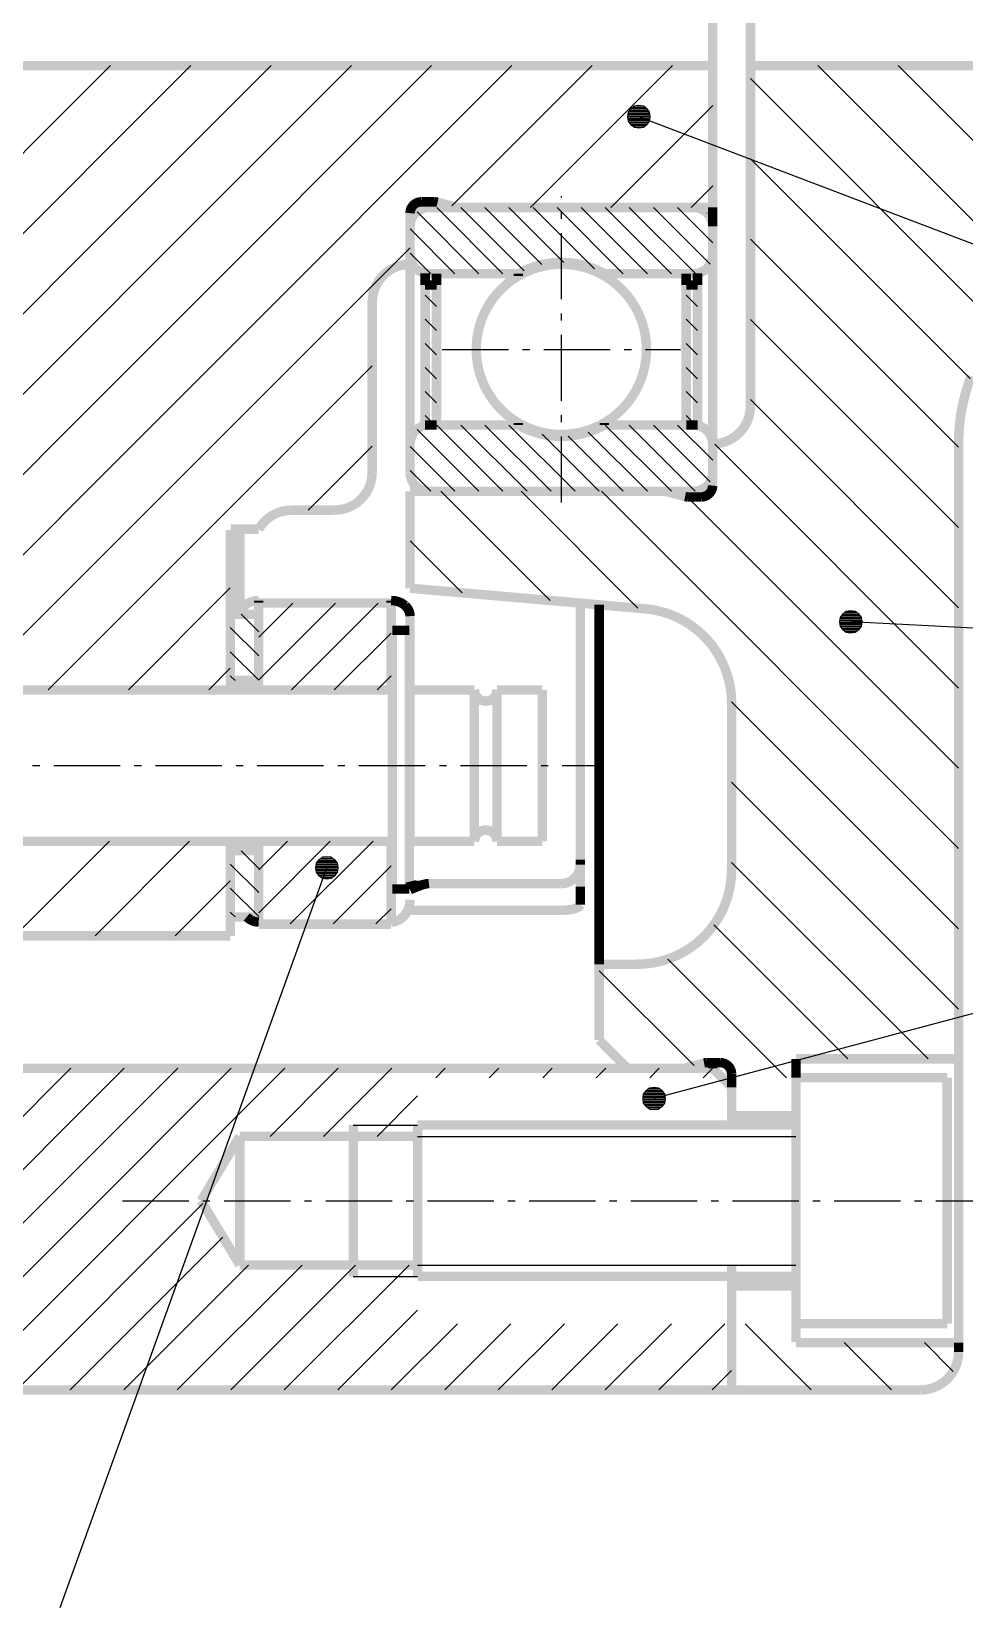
# Model space of a CAD drawing. Header units: millimetres. Extents: x 20 to 410, y 10 to 287.
# Drawn here: x 294 to 343.4, y 79.6 to 162.9 of the extents above; entities that cross this region are included whole.
import ezdxf

# ---------------------------------------------------------------- set-up
doc = ezdxf.new("R2010")
doc.units = ezdxf.units.MM
for name, color, linetype, lineweight in [('DUENN', 7, 'Continuous', 25), ('KANTEN', 7, 'Continuous', 50), ('MITTELLINIEN', 7, 'Continuous', 25)]:
    doc.layers.add(name, color=color, linetype=linetype, lineweight=lineweight)

msp = doc.modelspace()

# ---------------------------------------------------------------- linework, layer by layer
at = {"layer": 'DUENN', "lineweight": 13}
for p, q in [((325.554, 158.4), (326.746, 158.4)), ((325.554, 158.34), (326.746, 158.34)), ((325.562, 158.46), (326.738, 158.46)), ((325.562, 158.28), (326.738, 158.28)), ((325.57, 158.52), (326.73, 158.52)), ((325.578, 158.58), (326.722, 158.58)), ((325.608, 158.64), (326.692, 158.64)), ((325.654, 158.7), (326.646, 158.7)), ((325.7, 158.76), (326.6, 158.76)), ((325.759, 158.82), (326.541, 158.82)), ((325.838, 158.88), (326.462, 158.88)), ((325.927, 158.94), (326.373, 158.94)), ((325.57, 158.22), (326.73, 158.22)), ((325.578, 158.16), (326.722, 158.16)), ((325.608, 158.1), (326.692, 158.1)), ((325.654, 158.04), (326.646, 158.04)), ((325.7, 157.98), (326.6, 157.98)), ((325.759, 157.92), (326.541, 157.92)), ((325.838, 157.86), (326.462, 157.86)), ((325.927, 157.8), (326.373, 157.8)), ((336.754, 131.7), (337.946, 131.7)), ((336.754, 131.64), (337.946, 131.64)), ((336.762, 131.76), (337.938, 131.76)), ((336.77, 131.82), (337.93, 131.82)), ((336.778, 131.88), (337.922, 131.88)), ((336.808, 131.94), (337.892, 131.94)), ((336.854, 132), (337.846, 132)), ((336.9, 132.06), (337.8, 132.06)), ((336.959, 132.12), (337.741, 132.12)), ((337.038, 132.18), (337.662, 132.18)), ((337.127, 132.24), (337.573, 132.24)), ((336.762, 131.58), (337.938, 131.58)), ((336.77, 131.52), (337.93, 131.52)), ((336.778, 131.46), (337.922, 131.46)), ((336.808, 131.4), (337.892, 131.4)), ((336.854, 131.34), (337.846, 131.34)), ((336.9, 131.28), (337.8, 131.28)), ((336.959, 131.22), (337.741, 131.22)), ((337.038, 131.16), (337.662, 131.16)), ((337.127, 131.1), (337.573, 131.1)), ((309.338, 119.18), (309.962, 119.18)), ((309.427, 119.24), (309.873, 119.24)), ((309.054, 118.7), (310.246, 118.7)), ((309.054, 118.64), (310.246, 118.64)), ((309.062, 118.76), (310.238, 118.76)), ((309.062, 118.58), (310.238, 118.58)), ((309.07, 118.82), (310.23, 118.82)), ((309.07, 118.52), (310.23, 118.52)), ((309.078, 118.88), (310.222, 118.88)), ((309.078, 118.46), (310.222, 118.46)), ((309.108, 118.94), (310.192, 118.94)), ((309.108, 118.4), (310.192, 118.4)), ((309.154, 119), (310.146, 119)), ((309.154, 118.34), (310.146, 118.34)), ((309.2, 119.06), (310.1, 119.06)), ((309.259, 119.12), (310.041, 119.12)), ((309.2, 118.28), (310.1, 118.28)), ((309.259, 118.22), (310.041, 118.22)), ((309.338, 118.16), (309.962, 118.16)), ((309.427, 118.1), (309.873, 118.1)), ((326.378, 106.68), (327.522, 106.68)), ((326.408, 106.74), (327.492, 106.74)), ((326.454, 106.8), (327.446, 106.8)), ((326.5, 106.86), (327.4, 106.86)), ((326.559, 106.92), (327.341, 106.92)), ((326.638, 106.98), (327.262, 106.98)), ((326.727, 107.04), (327.173, 107.04)), ((326.354, 106.5), (327.546, 106.5)), ((326.354, 106.44), (327.546, 106.44)), ((326.362, 106.56), (327.538, 106.56)), ((326.362, 106.38), (327.538, 106.38)), ((326.37, 106.62), (327.53, 106.62)), ((326.37, 106.32), (327.53, 106.32)), ((326.378, 106.26), (327.522, 106.26)), ((326.408, 106.2), (327.492, 106.2)), ((326.454, 106.14), (327.446, 106.14)), ((326.5, 106.08), (327.4, 106.08)), ((326.559, 106.02), (327.341, 106.02)), ((326.638, 105.96), (327.262, 105.96)), ((326.727, 105.9), (327.173, 105.9))]:
    msp.add_line(p, q, dxfattribs=at)
at = {"layer": 'DUENN', "lineweight": 25}
for points in [[(280.05, 142.899), (298.221, 161.07)], [(280.201, 138.808), (302.464, 161.07)], [(283.207, 137.57), (306.707, 161.07)], [(286.449, 136.57), (310.949, 161.07)], [(287.55, 129.185), (319.435, 161.07)], [(287.55, 133.428), (315.192, 161.07)], [(316.256, 153.649), (323.677, 161.07)], [(320.42, 153.57), (327.92, 161.07)], [(347.373, 149.302), (335.605, 161.07)], [(350.249, 150.669), (339.848, 161.07)], [(345.186, 147.246), (332.047, 160.385)], [(324.662, 153.57), (330.05, 158.958)], [(354.75, 147.47), (326.15, 158.37)], [(343.666, 144.524), (332.047, 156.142)], [(328.905, 153.57), (330.05, 154.715)], [(317.688, 150.07), (314.421, 153.337)], [(318.961, 150.07), (315.461, 153.57)], [(320.079, 150.225), (316.734, 153.57)], [(321.024, 150.553), (318.007, 153.57)], [(322.182, 150.668), (319.279, 153.57)], [(323.8, 150.322), (320.552, 153.57)], [(325.325, 150.07), (321.825, 153.57)], [(326.598, 150.07), (323.098, 153.57)], [(327.871, 150.07), (324.371, 153.57)], [(329.139, 150.075), (325.643, 153.57)], [(329.913, 150.573), (326.916, 153.57)], [(330.05, 151.709), (328.189, 153.57)], [(329.766, 153.266), (329.746, 153.285)], [(316.415, 150.07), (314.05, 152.435)], [(343.05, 140.897), (332.047, 151.9)], [(290.677, 128.07), (314.05, 151.443)], [(315.142, 150.071), (314.05, 151.163)], [(315.45, 148.333), (314.85, 148.933)], [(329.25, 148.333), (328.65, 148.933)], [(315.45, 147.06), (314.85, 147.66)], [(329.25, 147.06), (328.65, 147.66)], [(343.05, 136.654), (332.047, 147.657)], [(315.45, 145.787), (314.85, 146.387)], [(329.25, 145.787), (328.65, 146.387)], [(294.92, 128.07), (312.05, 145.2)], [(315.45, 144.514), (314.85, 145.114)], [(329.25, 144.514), (328.65, 145.114)], [(315.45, 143.242), (314.85, 143.842)], [(329.25, 143.242), (328.65, 143.842)], [(343.05, 132.412), (332.047, 143.415)], [(315.349, 142.07), (314.85, 142.569)], [(329.149, 142.07), (328.65, 142.569)], [(317.688, 138.57), (314.421, 141.838)], [(318.961, 138.57), (315.461, 142.07)], [(320.234, 138.57), (316.734, 142.07)], [(321.507, 138.57), (318.007, 142.07)], [(322.779, 138.57), (319.279, 142.07)], [(326.598, 138.57), (323.472, 141.696)], [(327.871, 138.57), (324.374, 142.067)], [(329.133, 138.58), (325.643, 142.07)], [(329.913, 139.073), (326.916, 142.07)], [(330.05, 140.209), (328.189, 142.07)], [(308.662, 137.57), (312.05, 140.958)], [(316.415, 138.57), (314.05, 140.935)], [(324.052, 138.57), (321.038, 141.584)], [(325.325, 138.57), (322.41, 141.485)], [(343.05, 128.169), (330.166, 141.053)], [(315.142, 138.571), (314.05, 139.663)], [(321.451, 132.797), (315.679, 138.57)], [(326.101, 132.391), (319.921, 138.57)], [(343.05, 119.684), (324.164, 138.57)], [(343.05, 123.926), (328.694, 138.282)], [(316.802, 133.204), (314.05, 135.956)], [(299.162, 128.07), (304.55, 133.458)], [(306.05, 128.603), (310.111, 132.663)], [(306.05, 130.865), (307.848, 132.663)], [(307.78, 128.07), (312.374, 132.663)], [(306.05, 131.137), (305.117, 132.07)], [(354.75, 130.77), (337.35, 131.67)], [(306.05, 129.864), (304.55, 131.364)], [(310.043, 128.07), (313.05, 131.077)], [(306.05, 128.591), (304.55, 130.091)], [(303.405, 128.07), (304.55, 129.215)], [(304.798, 128.57), (304.55, 128.818)], [(312.306, 128.07), (313.05, 128.814)], [(343.05, 115.441), (331.048, 127.443)], [(343.05, 111.199), (331.05, 123.199)], [(293.154, 115.07), (298.154, 120.07)], [(297.397, 115.07), (302.397, 120.07)], [(306.05, 116.289), (309.831, 120.07)], [(306.05, 118.552), (307.568, 120.07)], [(307.722, 115.698), (312.094, 120.07)], [(306.05, 118.637), (305.117, 119.57)], [(295.55, 79.57), (309.65, 118.67)], [(306.05, 117.364), (304.55, 118.864)], [(309.985, 115.698), (313.05, 118.764)], [(341.436, 108.57), (331.05, 118.956)], [(301.639, 115.07), (304.55, 117.981)], [(306.05, 116.091), (304.55, 117.591)], [(304.798, 116.07), (304.55, 116.318)], [(312.247, 115.698), (313.05, 116.501)], [(337.193, 108.57), (330.11, 115.654)], [(354.75, 113.87), (326.95, 106.47)], [(333.951, 107.57), (327.678, 113.843)], [(329.069, 108.209), (324.05, 113.228)], [(281.942, 91.07), (298.942, 108.07)], [(284.771, 91.07), (301.771, 108.07)], [(287.599, 91.07), (304.599, 108.07)], [(289.061, 101.018), (296.114, 108.07)], [(290.428, 91.07), (307.428, 108.07)], [(306.656, 104.47), (310.256, 108.07)], [(309.484, 104.47), (313.084, 108.07)], [(315.413, 107.57), (315.913, 108.07)], [(318.241, 107.57), (318.741, 108.07)], [(321.07, 107.57), (321.57, 108.07)], [(323.898, 107.57), (324.398, 108.07)], [(326.727, 107.57), (327.227, 108.07)], [(329.555, 107.57), (330.048, 108.063)], [(312.313, 104.47), (314.45, 106.607)], [(311.05, 105.07), (314.45, 105.07)], [(314.45, 104.47), (334.45, 104.47)], [(293.256, 91.07), (303.1, 100.915)], [(296.084, 91.07), (304.162, 99.148)], [(298.913, 91.07), (305.513, 97.67)], [(301.741, 91.07), (308.341, 97.67)], [(304.57, 91.07), (311.17, 97.67)], [(307.398, 91.07), (313.998, 97.67)], [(314.45, 97.67), (334.45, 97.67)], [(311.05, 97.07), (314.45, 97.07)], [(310.227, 91.07), (314.45, 95.293)], [(313.055, 91.07), (316.555, 94.57)], [(315.883, 91.07), (319.383, 94.57)], [(318.712, 91.07), (322.212, 94.57)], [(321.54, 91.07), (325.04, 94.57)], [(324.369, 91.07), (327.869, 94.57)], [(327.197, 91.07), (330.697, 94.57)], [(335.264, 91.07), (331.764, 94.57)], [(339.507, 91.07), (337.007, 93.57)], [(342.768, 92.052), (341.25, 93.57)], [(330.025, 91.07), (331.05, 92.095)]]:
    msp.add_lwpolyline(points, dxfattribs=at)
at = {"layer": 'DUENN', "lineweight": 13}
for points in [[(326.15, 157.77), (325.915, 157.802), (325.726, 157.946), (325.582, 158.135), (325.55, 158.37), (325.582, 158.605), (325.726, 158.794), (325.915, 158.938), (326.15, 158.97), (326.385, 158.938), (326.574, 158.794), (326.718, 158.605), (326.75, 158.37), (326.718, 158.135), (326.574, 157.946), (326.385, 157.802), (326.15, 157.77)], [(337.35, 131.07), (337.115, 131.102), (336.926, 131.246), (336.782, 131.435), (336.75, 131.67), (336.782, 131.905), (336.926, 132.094), (337.115, 132.238), (337.35, 132.27), (337.585, 132.238), (337.774, 132.094), (337.918, 131.905), (337.95, 131.67), (337.918, 131.435), (337.774, 131.246), (337.585, 131.102), (337.35, 131.07)], [(309.65, 118.07), (309.415, 118.102), (309.226, 118.246), (309.082, 118.435), (309.05, 118.67), (309.082, 118.905), (309.226, 119.094), (309.415, 119.238), (309.65, 119.27), (309.885, 119.238), (310.074, 119.094), (310.218, 118.905), (310.25, 118.67), (310.218, 118.435), (310.074, 118.246), (309.885, 118.102), (309.65, 118.07)], [(326.95, 105.87), (326.715, 105.902), (326.526, 106.046), (326.382, 106.235), (326.35, 106.47), (326.382, 106.705), (326.526, 106.894), (326.715, 107.038), (326.95, 107.07), (327.185, 107.038), (327.374, 106.894), (327.518, 106.705), (327.55, 106.47), (327.518, 106.235), (327.374, 106.046), (327.185, 105.902), (326.95, 105.87)]]:
    msp.add_lwpolyline(points, close=True, dxfattribs=at)
at = {"layer": 'KANTEN', "lineweight": 50, "const_width": 0.5}
for points in [[(330.05, 172.07), (330.05, 161.07)], [(332.047, 161.07), (332.047, 172.07)], [(330.05, 161.07), (289.55, 161.07), (249.05, 161.07)], [(330.05, 161.07), (330.05, 157.32), (330.05, 153.57)], [(332.047, 161.07), (359.049, 161.07), (386.05, 161.07)], [(332.047, 152.07), (332.047, 161.07)], [(314.05, 153.27), (314.062, 153.387), (314.096, 153.5), (314.151, 153.603), (314.226, 153.694), (314.317, 153.769), (314.42, 153.824), (314.533, 153.858), (314.65, 153.87)], [(315.351, 153.87), (315.001, 153.87), (314.65, 153.87)], [(315.351, 153.87), (315.43, 153.865), (315.507, 153.85)], [(314.05, 152.57), (314.069, 152.765), (314.126, 152.953), (314.219, 153.126), (314.343, 153.277), (314.494, 153.401), (314.667, 153.494), (314.855, 153.551), (315.05, 153.57)], [(314.05, 153.27), (314.05, 151.92), (314.05, 150.57)], [(329.05, 153.57), (322.05, 153.57), (315.05, 153.57)], [(315.507, 153.85), (316.028, 153.71), (316.55, 153.57)], [(330.05, 153.57), (323.3, 153.57), (316.55, 153.57)], [(330.05, 152.57), (330.031, 152.765), (329.974, 152.953), (329.881, 153.126), (329.757, 153.277), (329.606, 153.401), (329.433, 153.494), (329.245, 153.551), (329.05, 153.57)], [(330.05, 152.57), (330.05, 153.57)], [(330.05, 141.07), (330.05, 153.57)], [(314.05, 151.07), (314.05, 151.82), (314.05, 152.57)], [(330.05, 151.07), (330.05, 151.82), (330.05, 152.57)], [(332.047, 143.07), (332.047, 152.07)], [(312.05, 148.57), (312.075, 148.883), (312.148, 149.188), (312.268, 149.478), (312.432, 149.746), (312.636, 149.984), (312.874, 150.188), (313.142, 150.352), (313.432, 150.472), (313.737, 150.545), (314.05, 150.57)], [(315.05, 150.07), (314.855, 150.089), (314.667, 150.146), (314.494, 150.239), (314.343, 150.363), (314.219, 150.514), (314.126, 150.687), (314.069, 150.875), (314.05, 151.07)], [(314.05, 141.07), (314.05, 150.57)], [(322.05, 150.57), (321.749, 150.56), (321.45, 150.53), (321.154, 150.48), (320.861, 150.41), (320.574, 150.321), (320.293, 150.213), (320.02, 150.086), (319.757, 149.942), (319.503, 149.78), (319.261, 149.602), (319.031, 149.407), (318.815, 149.198), (318.614, 148.975), (318.427, 148.739), (318.257, 148.491), (318.104, 148.233), (317.968, 147.964), (317.851, 147.687), (317.752, 147.403), (317.673, 147.113), (317.613, 146.818), (317.573, 146.52), (317.553, 146.22), (317.553, 145.92), (317.573, 145.62), (317.613, 145.322), (317.673, 145.027), (317.752, 144.737), (317.851, 144.453), (317.968, 144.176), (318.104, 143.907), (318.257, 143.649), (318.427, 143.401), (318.614, 143.165), (318.815, 142.942), (319.031, 142.733), (319.261, 142.538), (319.503, 142.36), (319.757, 142.198), (320.02, 142.054), (320.293, 141.927), (320.574, 141.819), (320.861, 141.73), (321.154, 141.66), (321.45, 141.61), (321.749, 141.58), (322.05, 141.57)], [(319.778, 150.07), (320.059, 150.217), (320.349, 150.344), (320.647, 150.451), (320.952, 150.537), (321.262, 150.602), (321.576, 150.645), (321.892, 150.667), (322.208, 150.667), (322.524, 150.645), (322.838, 150.602), (323.148, 150.537), (323.453, 150.451), (323.751, 150.344), (324.041, 150.217), (324.322, 150.07)], [(322.05, 141.57), (322.351, 141.58), (322.65, 141.61), (322.946, 141.66), (323.239, 141.73), (323.526, 141.819), (323.807, 141.927), (324.08, 142.054), (324.343, 142.198), (324.597, 142.36), (324.839, 142.538), (325.069, 142.733), (325.285, 142.942), (325.486, 143.165), (325.673, 143.401), (325.843, 143.649), (325.996, 143.907), (326.132, 144.176), (326.249, 144.453), (326.348, 144.737), (326.427, 145.027), (326.487, 145.322), (326.527, 145.62), (326.547, 145.92), (326.547, 146.22), (326.527, 146.52), (326.487, 146.818), (326.427, 147.113), (326.348, 147.403), (326.249, 147.687), (326.132, 147.964), (325.996, 148.233), (325.843, 148.491), (325.673, 148.739), (325.486, 148.975), (325.285, 149.198), (325.069, 149.407), (324.839, 149.602), (324.597, 149.78), (324.343, 149.942), (324.08, 150.086), (323.807, 150.213), (323.526, 150.321), (323.239, 150.41), (322.946, 150.48), (322.65, 150.53), (322.351, 150.56), (322.05, 150.57)], [(330.05, 151.07), (330.031, 150.875), (329.974, 150.687), (329.881, 150.514), (329.757, 150.363), (329.606, 150.239), (329.433, 150.146), (329.245, 150.089), (329.05, 150.07)], [(314.85, 149.47), (314.85, 150.09)], [(319.778, 150.07), (317.414, 150.07), (315.05, 150.07)], [(315.45, 149.47), (315.45, 150.07)], [(319.778, 150.07), (319.778, 149.955)], [(329.05, 150.07), (326.686, 150.07), (324.322, 150.07)], [(328.65, 149.47), (328.65, 150.07)], [(329.25, 149.47), (329.25, 150.09)], [(314.85, 142.07), (314.85, 145.77), (314.85, 149.47)], [(315.45, 149.47), (315.15, 149.47), (314.85, 149.47)], [(315.45, 142.07), (315.45, 145.77), (315.45, 149.47)], [(328.65, 142.07), (328.65, 145.77), (328.65, 149.47)], [(329.25, 149.47), (328.95, 149.47), (328.65, 149.47)], [(329.25, 142.07), (329.25, 145.77), (329.25, 149.47)], [(312.05, 148.57), (312.05, 144.07), (312.05, 139.57)], [(343.713, 144.651), (343.608, 144.365), (343.512, 144.075), (343.425, 143.783), (343.347, 143.488), (343.277, 143.19), (343.217, 142.891), (343.166, 142.59), (343.124, 142.288), (343.092, 141.984), (343.069, 141.68), (343.055, 141.375), (343.05, 141.07)], [(332.047, 143.07), (332.023, 142.757), (331.949, 142.452), (331.829, 142.162), (331.665, 141.894), (331.461, 141.656), (331.223, 141.452), (330.955, 141.288), (330.665, 141.168), (330.36, 141.095), (330.047, 141.07)], [(314.05, 141.07), (314.069, 141.265), (314.126, 141.453), (314.219, 141.626), (314.343, 141.777), (314.494, 141.901), (314.667, 141.994), (314.855, 142.051), (315.05, 142.07)], [(315.45, 142.07), (315.15, 142.07), (314.85, 142.07)], [(319.778, 142.07), (317.414, 142.07), (315.05, 142.07)], [(319.778, 142.185), (319.778, 142.07)], [(322.05, 141.47), (321.753, 141.48), (321.458, 141.508), (321.165, 141.556), (320.875, 141.623), (320.591, 141.708), (320.312, 141.811), (320.041, 141.932), (319.778, 142.07)], [(324.322, 142.07), (324.059, 141.932), (323.788, 141.811), (323.509, 141.708), (323.225, 141.623), (322.935, 141.556), (322.642, 141.508), (322.347, 141.48), (322.05, 141.47)], [(324.322, 142.07), (324.322, 142.185)], [(329.05, 142.07), (326.686, 142.07), (324.322, 142.07)], [(329.25, 142.07), (328.95, 142.07), (328.65, 142.07)], [(330.05, 141.07), (330.031, 141.265), (329.974, 141.453), (329.881, 141.626), (329.757, 141.777), (329.606, 141.901), (329.433, 141.994), (329.245, 142.051), (329.05, 142.07)], [(314.05, 139.57), (314.05, 140.32), (314.05, 141.07)], [(330.047, 138.87), (330.047, 139.97), (330.047, 141.07)], [(330.05, 139.57), (330.05, 140.32), (330.05, 141.07)], [(343.05, 141.07), (343.05, 124.82), (343.05, 108.57)], [(312.05, 139.57), (312.025, 139.257), (311.952, 138.952), (311.832, 138.662), (311.668, 138.394), (311.464, 138.156), (311.226, 137.952), (310.958, 137.788), (310.668, 137.668), (310.363, 137.595), (310.05, 137.57)], [(315.05, 138.57), (314.855, 138.589), (314.667, 138.646), (314.494, 138.739), (314.343, 138.863), (314.219, 139.014), (314.126, 139.187), (314.069, 139.375), (314.05, 139.57)], [(330.05, 139.57), (330.031, 139.375), (329.974, 139.187), (329.881, 139.014), (329.757, 138.863), (329.606, 138.739), (329.433, 138.646), (329.245, 138.589), (329.05, 138.57)], [(330.047, 138.87), (330.036, 138.753), (330.002, 138.64), (329.946, 138.537), (329.871, 138.446), (329.781, 138.371), (329.677, 138.316), (329.564, 138.282), (329.447, 138.27)], [(314.05, 138.57), (320.799, 138.57), (327.547, 138.57)], [(314.05, 133.445), (314.05, 136.007), (314.05, 138.57)], [(329.05, 138.57), (322.05, 138.57), (315.05, 138.57)], [(327.547, 138.57), (328.069, 138.43), (328.591, 138.29)], [(328.746, 138.27), (328.667, 138.275), (328.591, 138.29)], [(328.746, 138.27), (329.096, 138.27), (329.447, 138.27)], [(306.05, 136.57), (306.195, 136.788), (306.368, 136.984), (306.565, 137.157), (306.782, 137.302), (307.017, 137.418), (307.264, 137.502), (307.521, 137.553), (307.782, 137.57)], [(310.05, 137.57), (308.916, 137.57), (307.782, 137.57)], [(304.55, 136.523), (304.55, 132.32), (304.55, 128.07)], [(306.05, 136.57), (305.3, 136.57), (304.57, 136.57)], [(305.05, 132.07), (305.05, 136.57)], [(314.05, 133.445), (320.268, 132.901), (326.486, 132.357)], [(306.05, 132.794), (305.895, 132.784), (305.742, 132.755), (305.594, 132.705), (305.456, 132.635), (305.329, 132.545), (305.22, 132.434), (305.134, 132.304), (305.076, 132.16)], [(306.05, 132.68), (306.05, 132.794)], [(313.05, 132.663), (309.55, 132.663), (306.05, 132.663)], [(306.05, 132.663), (306.05, 130.367), (306.05, 128.07)], [(313.05, 132.794), (313.05, 132.68)], [(313.785, 132.532), (313.707, 132.594), (313.623, 132.648), (313.534, 132.693), (313.442, 132.729), (313.346, 132.758), (313.249, 132.778), (313.15, 132.79), (313.05, 132.794)], [(313.05, 128.07), (313.05, 130.367), (313.05, 132.663)], [(314.05, 131.969), (314.046, 132.049), (314.032, 132.128), (314.01, 132.205), (313.979, 132.279), (313.94, 132.349), (313.895, 132.415), (313.785, 132.532)], [(323.05, 132.657), (323.05, 125.206)], [(324.05, 132.268), (324.05, 132.57)], [(324.05, 131.967), (324.05, 132.268)], [(326.486, 132.357), (326.793, 132.32), (327.097, 132.265), (327.397, 132.191), (327.692, 132.099), (327.98, 131.988), (328.261, 131.86), (328.534, 131.715), (328.798, 131.553), (329.05, 131.376), (329.292, 131.183), (329.521, 130.975), (329.736, 130.754), (329.938, 130.52), (330.125, 130.274), (330.296, 130.016), (330.451, 129.749), (330.589, 129.473), (330.71, 129.188), (330.813, 128.897), (330.898, 128.6), (330.964, 128.298), (331.012, 127.992), (331.04, 127.685), (331.05, 127.376)], [(306.05, 132.07), (305.3, 132.07), (304.55, 132.07)], [(304.55, 128.57), (304.55, 130.32), (304.55, 132.07)], [(306.05, 128.57), (306.05, 130.32), (306.05, 132.07)], [(314.05, 131.969), (314.05, 128.07)], [(324.05, 131.665), (324.05, 131.967)], [(324.05, 131.364), (324.05, 131.665)], [(313.11, 117.543), (313.11, 131.22)], [(314.01, 131.22), (313.56, 131.22), (313.11, 131.22)], [(314.01, 131.22), (314.01, 117.543)], [(324.05, 131.062), (324.05, 131.364)], [(324.05, 130.76), (324.05, 131.062)], [(324.05, 130.459), (324.05, 130.76)], [(324.05, 130.157), (324.05, 130.459)], [(324.05, 129.856), (324.05, 130.157)], [(324.05, 129.554), (324.05, 129.856)], [(324.05, 129.253), (324.05, 129.554)], [(324.05, 128.951), (324.05, 129.253)], [(324.05, 128.649), (324.05, 128.951)], [(296.05, 128.07), (278.99, 128.07)], [(304.55, 128.07), (296.05, 128.07), (287.55, 128.07)], [(313.11, 128.07), (296.05, 128.07)], [(306.05, 128.57), (305.3, 128.57), (304.55, 128.57)], [(306.05, 128.07), (309.55, 128.07), (313.05, 128.07)], [(314.05, 120.07), (314.05, 128.07)], [(317.45, 128.07), (315.75, 128.07), (314.05, 128.07)], [(317.45, 128.07), (317.45, 120.07)], [(318.65, 128.07), (318.604, 127.84), (318.474, 127.646), (318.28, 127.516), (318.05, 127.47), (317.82, 127.516), (317.626, 127.646), (317.496, 127.84), (317.45, 128.07)], [(318.65, 128.07), (318.65, 120.07)], [(321.05, 128.07), (319.85, 128.07), (318.65, 128.07)], [(321.05, 128.07), (321.05, 120.07)], [(324.05, 128.348), (324.05, 128.649)], [(324.05, 128.046), (324.05, 128.348)], [(324.05, 127.745), (324.05, 128.046)], [(324.05, 127.443), (324.05, 127.745)], [(324.05, 127.141), (324.05, 127.443)], [(331.05, 118.57), (331.05, 122.973), (331.05, 127.376)], [(324.05, 126.84), (324.05, 127.141)], [(324.05, 126.538), (324.05, 126.84)], [(324.05, 126.237), (324.05, 126.538)], [(324.05, 125.935), (324.05, 126.237)], [(324.05, 125.633), (324.05, 125.935)], [(324.05, 125.332), (324.05, 125.633)], [(323.05, 125.206), (323.05, 118.832)], [(324.05, 125.03), (324.05, 125.332)], [(324.05, 124.729), (324.05, 125.03)], [(324.05, 124.427), (324.05, 124.729)], [(324.05, 124.126), (324.05, 124.427)], [(324.05, 123.824), (324.05, 124.126)], [(324.05, 123.522), (324.05, 123.824)], [(324.05, 123.221), (324.05, 123.522)], [(324.05, 122.919), (324.05, 123.221)], [(324.05, 122.618), (324.05, 122.919)], [(324.05, 122.316), (324.05, 122.618)], [(324.05, 122.014), (324.05, 122.316)], [(324.05, 121.713), (324.05, 122.014)], [(324.05, 121.411), (324.05, 121.713)], [(324.05, 121.11), (324.05, 121.411)], [(318.65, 120.07), (318.604, 120.3), (318.474, 120.494), (318.28, 120.624), (318.05, 120.67), (317.82, 120.624), (317.626, 120.494), (317.496, 120.3), (317.45, 120.07)], [(324.05, 120.808), (324.05, 121.11)], [(324.05, 120.507), (324.05, 120.808)], [(278.99, 120.07), (296.05, 120.07)], [(304.55, 120.07), (296.05, 120.07), (287.55, 120.07)], [(296.05, 120.07), (313.11, 120.07)], [(304.55, 120.07), (304.55, 117.57), (304.55, 115.07)], [(306.05, 120.07), (306.05, 117.884), (306.05, 115.698)], [(306.05, 120.07), (309.55, 120.07), (313.05, 120.07)], [(313.05, 115.698), (313.05, 117.884), (313.05, 120.07)], [(314.05, 120.07), (315.75, 120.07), (317.45, 120.07)], [(318.65, 120.07), (319.85, 120.07), (321.05, 120.07)], [(324.05, 120.205), (324.05, 120.507)], [(324.05, 119.903), (324.05, 120.205)], [(324.05, 119.602), (324.05, 119.903)], [(304.55, 116.07), (304.55, 117.82), (304.55, 119.57)], [(306.05, 119.57), (305.3, 119.57), (304.55, 119.57)], [(306.05, 116.07), (306.05, 117.82), (306.05, 119.57)], [(323.05, 119.011), (323.05, 119.09)], [(323.05, 119.09), (323.05, 117.678)], [(323.05, 118.957), (323.05, 119.011)], [(323.05, 118.832), (323.05, 118.957)], [(324.05, 119.3), (324.05, 119.602)], [(324.05, 118.999), (324.05, 119.3)], [(324.05, 118.697), (324.05, 118.999)], [(322.05, 117.832), (322.245, 117.851), (322.433, 117.908), (322.606, 118), (322.757, 118.125), (322.881, 118.276), (322.974, 118.449), (323.031, 118.637), (323.05, 118.832)], [(323.05, 118.228), (323.05, 117.55), (323.05, 116.871)], [(324.05, 118.395), (324.05, 118.697)], [(324.05, 118.094), (324.05, 118.395)], [(324.05, 117.792), (324.05, 118.094)], [(331.05, 118.57), (331.041, 118.268), (331.014, 117.967), (330.968, 117.669), (330.905, 117.373), (330.824, 117.082), (330.725, 116.797), (330.609, 116.518), (330.477, 116.246), (330.329, 115.983), (330.165, 115.73), (329.986, 115.486), (329.793, 115.254), (329.586, 115.034), (329.366, 114.827), (329.134, 114.634), (328.89, 114.455), (328.637, 114.291), (328.374, 114.143), (328.102, 114.011), (327.823, 113.895), (327.538, 113.796), (327.247, 113.715), (326.951, 113.652), (326.653, 113.606), (326.352, 113.579), (326.05, 113.57)], [(314.01, 117.543), (313.56, 117.543), (313.11, 117.543)], [(314.01, 117.543), (313.56, 117.543), (313.11, 117.543)], [(314.05, 117.937), (314.058, 117.904), (314.101, 117.851), (314.157, 117.811), (314.25, 117.767)], [(314.704, 117.77), (314.293, 117.612), (314.05, 117.506)], [(314.25, 117.767), (314.362, 117.737), (314.477, 117.728), (314.593, 117.739), (314.704, 117.77)], [(315.05, 117.832), (314.875, 117.816), (314.705, 117.77)], [(322.05, 117.832), (318.55, 117.832), (315.05, 117.832)], [(323.05, 117.678), (323.05, 117.2), (323.05, 116.722)], [(324.05, 117.491), (324.05, 117.792)], [(324.05, 117.189), (324.05, 117.491)], [(313.05, 115.8), (313.262, 115.827), (313.46, 115.905), (313.636, 116.026), (313.784, 116.181), (313.899, 116.36), (313.983, 116.557), (314.034, 116.765), (314.05, 116.978)], [(322.05, 116.421), (317.99, 116.421), (313.929, 116.421)], [(323.05, 116.722), (322.98, 116.61), (322.86, 116.544), (322.73, 116.5), (322.596, 116.469), (322.461, 116.447), (322.324, 116.432), (322.05, 116.421)], [(324.05, 116.887), (324.05, 117.189)], [(324.05, 116.586), (324.05, 116.887)], [(324.05, 116.284), (324.05, 116.586)], [(306.05, 116.07), (305.3, 116.07), (304.55, 116.07)], [(305.416, 116.07), (305.552, 115.958), (305.628, 115.912), (305.707, 115.873), (305.789, 115.841), (305.875, 115.818), (305.962, 115.805), (306.05, 115.8)], [(313.05, 115.698), (309.55, 115.698), (306.05, 115.698)], [(313.05, 115.681), (309.55, 115.681), (306.05, 115.681)], [(324.05, 115.983), (324.05, 116.284)], [(324.05, 115.681), (324.05, 115.983)], [(324.05, 115.38), (324.05, 115.681)], [(287.55, 115.07), (296.05, 115.07), (304.55, 115.07)], [(324.05, 115.078), (324.05, 115.38)], [(324.05, 114.776), (324.05, 115.078)], [(324.05, 114.475), (324.05, 114.776)], [(324.05, 114.173), (324.05, 114.475)], [(324.05, 113.872), (324.05, 114.173)], [(324.05, 113.57), (324.05, 113.872)], [(324.05, 113.57), (325.05, 113.57), (326.05, 113.57)], [(324.05, 109.57), (324.05, 111.57), (324.05, 113.57)], [(324.05, 109.57), (324.8, 108.82), (325.55, 108.07)], [(330.05, 108.07), (296.05, 108.07), (262.05, 108.07)], [(325.55, 108.07), (327.05, 108.07)], [(327.05, 108.07), (328.55, 108.07)], [(329.593, 108.35), (329.072, 108.21), (328.55, 108.07)], [(329.593, 108.35), (329.67, 108.365), (329.749, 108.37)], [(329.749, 108.37), (330.099, 108.37), (330.45, 108.37)], [(330.05, 108.07), (330.05, 108.37)], [(330.05, 108.07), (330.55, 107.57), (331.05, 107.07)], [(330.45, 108.37), (330.567, 108.358), (330.68, 108.324), (330.783, 108.269), (330.874, 108.194), (330.949, 108.103), (331.004, 108), (331.038, 107.887), (331.05, 107.77)], [(334.45, 108.57), (334.45, 108.07), (334.45, 107.57)], [(334.45, 108.57), (338.75, 108.57), (343.05, 108.57)], [(343.05, 101.07), (343.05, 108.57)], [(331.05, 105.57), (331.05, 106.67), (331.05, 107.77)], [(331.05, 107.07), (331.05, 107.77)], [(334.45, 101.07), (334.45, 107.57)], [(334.45, 107.57), (338.45, 107.57), (342.45, 107.57)], [(342.45, 101.07), (342.45, 107.57)], [(331.05, 105.07), (331.05, 106.07), (331.05, 107.07)], [(331.05, 105.57), (332.75, 105.57), (334.45, 105.57)], [(311.05, 97.07), (311.05, 105.07)], [(314.45, 101.07), (314.45, 105.07)], [(314.45, 105.07), (324.45, 105.07), (334.45, 105.07)], [(305.05, 104.47), (304.029, 102.77), (303.007, 101.07)], [(314.45, 104.47), (309.75, 104.47), (305.05, 104.47)], [(305.05, 97.671), (305.05, 104.47)], [(303.007, 101.07), (304.029, 99.37), (305.049, 97.672)], [(314.45, 97.07), (314.45, 101.07)], [(334.45, 94.57), (334.45, 101.07)], [(342.45, 94.57), (342.45, 101.07)], [(343.05, 93.57), (343.05, 101.07)], [(314.45, 97.67), (309.75, 97.67), (305.051, 97.67)], [(331.05, 91.07), (331.05, 94.37), (331.05, 97.67)], [(314.45, 97.07), (324.45, 97.07), (334.45, 97.07)], [(331.05, 96.57), (332.75, 96.57), (334.45, 96.57)], [(331.05, 91.07), (331.05, 93.82), (331.05, 96.57)], [(334.45, 96.57), (334.45, 95.07), (334.45, 93.604)], [(334.45, 94.57), (338.45, 94.57), (342.45, 94.57)], [(334.462, 93.57), (338.75, 93.57), (343.05, 93.57)], [(343.05, 93.07), (343.025, 92.757), (342.952, 92.452), (342.832, 92.162), (342.668, 91.894), (342.464, 91.656), (342.226, 91.452), (341.958, 91.288), (341.668, 91.168), (341.363, 91.095), (341.05, 91.07)], [(343.05, 93.57), (343.05, 93.32), (343.05, 93.07)], [(331.05, 91.07), (296.05, 91.07), (261.05, 91.07)], [(331.05, 91.07), (336.05, 91.07), (341.05, 91.07)]]:
    msp.add_lwpolyline(points, dxfattribs=at)
at = {"layer": 'MITTELLINIEN', "lineweight": 25}
for points in [[(322.05, 154.095), (322.05, 154.17)], [(322.05, 152.97), (322.05, 153.345)], [(322.05, 148.72), (322.05, 149.157), (322.05, 149.595), (322.05, 150.032), (322.05, 150.47), (322.05, 150.907), (322.05, 151.345), (322.05, 151.782), (322.05, 152.22)], [(322.05, 147.595), (322.05, 147.97)], [(322.05, 143.345), (322.05, 143.782), (322.05, 144.22), (322.05, 144.657), (322.05, 145.095), (322.05, 145.532), (322.05, 145.97), (322.05, 146.407), (322.05, 146.845)], [(315.75, 146.07), (316.25, 146.07), (316.75, 146.07), (317.25, 146.07), (317.75, 146.07), (318.25, 146.07), (318.75, 146.07), (319.25, 146.07)], [(320, 146.07), (320.375, 146.07)], [(321.125, 146.07), (321.562, 146.07), (322, 146.07), (322.438, 146.07), (322.875, 146.07), (323.312, 146.07), (323.75, 146.07), (324.188, 146.07), (324.625, 146.07)], [(325.375, 146.07), (325.75, 146.07)], [(326.5, 146.07), (326.962, 146.07), (327.425, 146.07), (327.888, 146.07), (328.35, 146.07)], [(322.05, 142.22), (322.05, 142.595)], [(322.05, 137.97), (322.05, 138.47), (322.05, 138.97), (322.05, 139.47), (322.05, 139.97), (322.05, 140.47), (322.05, 140.97), (322.05, 141.47)], [(294.1, 124.07), (294.475, 124.07)], [(295.225, 124.07), (295.663, 124.07), (296.1, 124.07), (296.538, 124.07), (296.975, 124.07), (297.413, 124.07), (297.85, 124.07), (298.288, 124.07), (298.725, 124.07)], [(299.475, 124.07), (299.85, 124.07)], [(300.6, 124.07), (301.038, 124.07), (301.475, 124.07), (301.913, 124.07), (302.35, 124.07), (302.788, 124.07), (303.225, 124.07), (303.663, 124.07), (304.1, 124.07)], [(304.85, 124.07), (305.225, 124.07)], [(305.975, 124.07), (306.413, 124.07), (306.85, 124.07), (307.288, 124.07), (307.725, 124.07), (308.163, 124.07), (308.6, 124.07), (309.038, 124.07), (309.475, 124.07)], [(310.225, 124.07), (310.6, 124.07)], [(311.35, 124.07), (311.788, 124.07), (312.225, 124.07), (312.663, 124.07), (313.1, 124.07), (313.538, 124.07), (313.975, 124.07), (314.413, 124.07), (314.85, 124.07)], [(315.6, 124.07), (315.975, 124.07)], [(316.725, 124.07), (317.163, 124.07), (317.6, 124.07), (318.038, 124.07), (318.475, 124.07), (318.913, 124.07), (319.35, 124.07), (319.788, 124.07), (320.225, 124.07)], [(320.975, 124.07), (321.35, 124.07)], [(322.1, 124.07), (322.53, 124.07), (322.96, 124.07), (323.39, 124.07), (323.82, 124.07), (324.25, 124.07)], [(298.85, 101.07), (299.35, 101.07), (299.85, 101.07), (300.35, 101.07), (300.85, 101.07), (301.35, 101.07), (301.85, 101.07), (302.35, 101.07)], [(303.1, 101.07), (303.475, 101.07)], [(304.225, 101.07), (304.663, 101.07), (305.1, 101.07), (305.538, 101.07), (305.975, 101.07), (306.413, 101.07), (306.85, 101.07), (307.288, 101.07), (307.725, 101.07)], [(308.475, 101.07), (308.85, 101.07)], [(309.6, 101.07), (310.038, 101.07), (310.475, 101.07), (310.913, 101.07), (311.35, 101.07), (311.788, 101.07), (312.225, 101.07), (312.663, 101.07), (313.1, 101.07)], [(313.85, 101.07), (314.225, 101.07)], [(314.975, 101.07), (315.413, 101.07), (315.85, 101.07), (316.288, 101.07), (316.725, 101.07), (317.163, 101.07), (317.6, 101.07), (318.038, 101.07), (318.475, 101.07)], [(319.225, 101.07), (319.6, 101.07)], [(320.35, 101.07), (320.788, 101.07), (321.225, 101.07), (321.663, 101.07), (322.1, 101.07), (322.538, 101.07), (322.975, 101.07), (323.413, 101.07), (323.85, 101.07)], [(324.6, 101.07), (324.975, 101.07)], [(325.725, 101.07), (326.163, 101.07), (326.6, 101.07), (327.038, 101.07), (327.475, 101.07), (327.913, 101.07), (328.35, 101.07), (328.788, 101.07), (329.225, 101.07)], [(329.975, 101.07), (330.35, 101.07)], [(331.1, 101.07), (331.538, 101.07), (331.975, 101.07), (332.413, 101.07), (332.85, 101.07), (333.288, 101.07), (333.725, 101.07), (334.163, 101.07), (334.6, 101.07)], [(335.35, 101.07), (335.725, 101.07)], [(336.475, 101.07), (336.913, 101.07), (337.35, 101.07), (337.788, 101.07), (338.225, 101.07), (338.663, 101.07), (339.1, 101.07), (339.538, 101.07), (339.975, 101.07)], [(340.725, 101.07), (341.1, 101.07)], [(341.85, 101.07), (342.288, 101.07), (342.725, 101.07), (343.163, 101.07), (343.6, 101.07), (344.038, 101.07), (344.475, 101.07), (344.913, 101.07), (345.35, 101.07)]]:
    msp.add_lwpolyline(points, dxfattribs=at)

doc.saveas('drawing.dxf')
